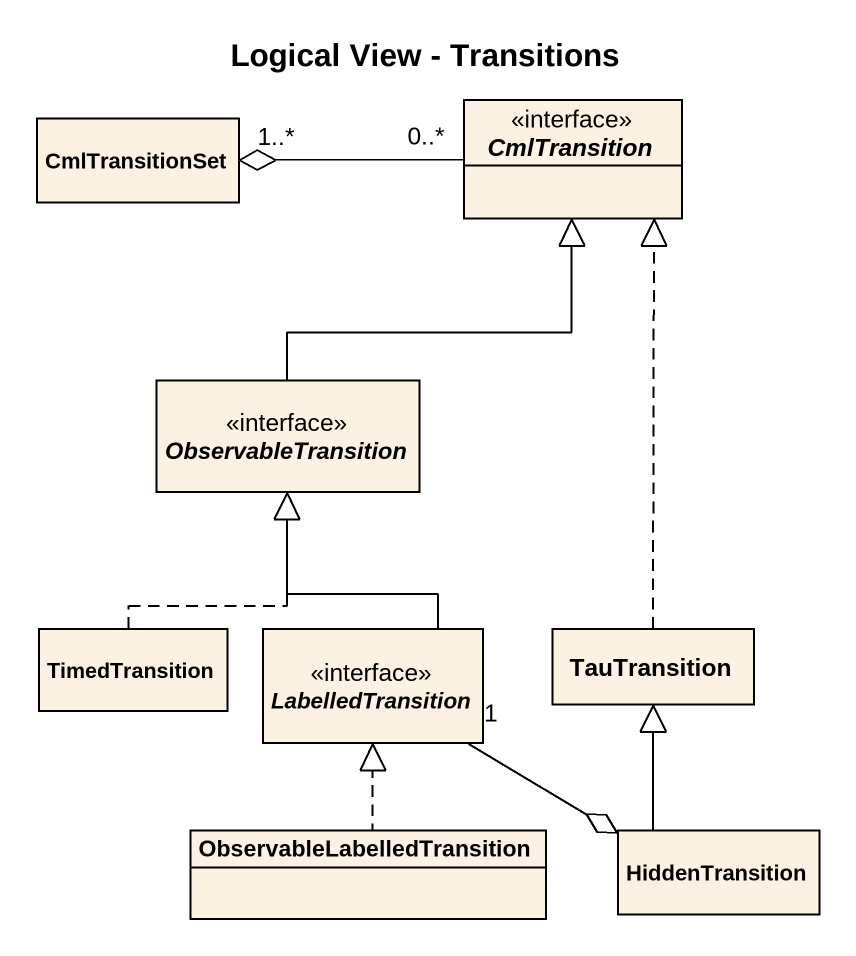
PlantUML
@startuml
title Logical View - Transitions
hide circle
hide empty members
class CmlTransitionSet
interface CmlTransition
interface ObservableTransition
class TimedTransition
interface LabelledTransition
class TauTransition
class ObservableLabelledTransition
class HiddenTransition
CmlTransition "0..*" -left-o "1..*" CmlTransitionSet
ObservableTransition -up-|> CmlTransition
TimedTransition .up.|> ObservableTransition
LabelledTransition -up-|> ObservableTransition
LabelledTransition "1" -right-o HiddenTransition
TauTransition .up.|> CmlTransition
ObservableLabelledTransition .up.|> LabelledTransition
HiddenTransition -up-|> TauTransition
@enduml
